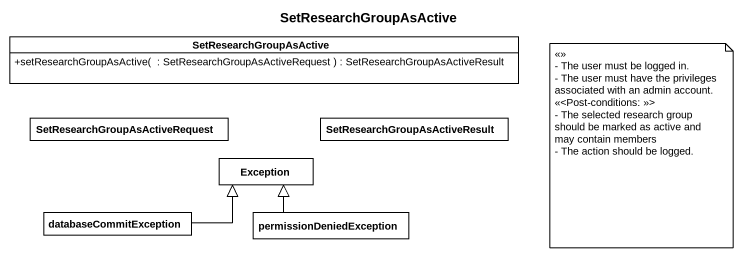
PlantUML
@startuml
title SetResearchGroupAsActive
hide circle
hide empty members
skinparam classAttributeIconSize 0
class SetResearchGroupAsActive {
  +setResearchGroupAsActive(  : SetResearchGroupAsActiveRequest ) : SetResearchGroupAsActiveResult
}
class "SetResearchGroupAsActiveRequest" as SetResearchGroupAsActiveRequ
class "SetResearchGroupAsActiveResult" as SetResearchGroupAsActiveResu
class "Exception" as Exception_
class databaseCommitException
class permissionDeniedException
databaseCommitException -right-|> Exception_
permissionDeniedException -up-|> Exception_
note as N1
  <<>>
  - The user must be logged in.
  - The user must have the privileges associated with an admin account.
  <<<Post-conditions: >>>
  - The selected research group should be marked as active and may contain members
  - The action should be logged.
end note
@enduml
